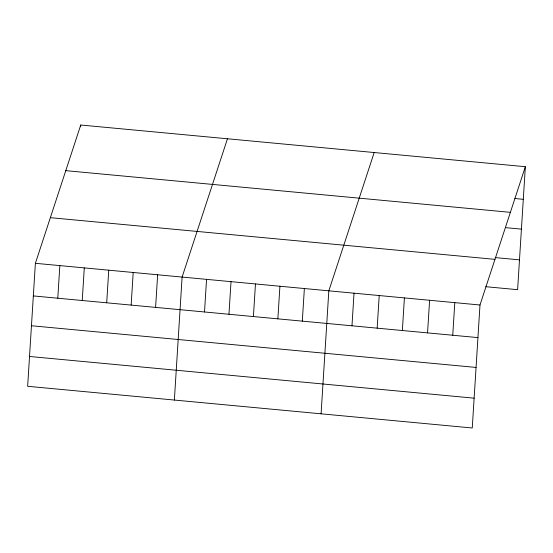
<?xml version="1.0" encoding="UTF-8"?>
<svg xmlns="http://www.w3.org/2000/svg" width="553" height="553" viewBox="0 0 553 553"><rect width="100%" height="100%" fill="white"/><g stroke="black" fill="none" stroke-linecap="round" stroke-linejoin="round"><path stroke-width="0.83" d="M35.385 263.311L27.65 386.298L472.255 427.987L479.99 305L525.35 166.702L80.745 125.013L35.385 263.311L479.99 305M57.788 298.212L59.842 265.606M80.641 126.727L80.745 125.013M82.245 300.507L84.291 267.894M106.694 302.802L108.747 270.189M131.151 305.09L133.204 272.484M155.6 307.385L157.653 274.772M174.368 400.061L182.11 277.067L227.463 138.768M204.506 311.968L206.559 279.362M228.963 314.263L231.016 281.657M253.412 316.558L255.465 283.945M277.869 318.853L279.922 286.24M302.318 321.141L304.371 288.535M321.086 413.817L328.828 290.823L374.187 152.524M351.971 325.8L354.024 293.187M377.16 328.157L379.213 295.551M402.356 330.521L404.409 297.915M427.552 332.885L429.605 300.272M452.748 335.249L454.794 302.636M525.35 166.702L517.615 289.689L485.7 286.696M514.898 198.52L523.297 199.308M65.779 170.649L510.384 212.338M505.463 227.642L521.424 229.136M495.135 257.58L519.488 259.862M50.358 217.675L494.963 259.357M33.339 295.924L477.937 337.606M31.459 325.745L476.064 367.434M29.523 356.478L474.128 398.167"/></g></svg>
